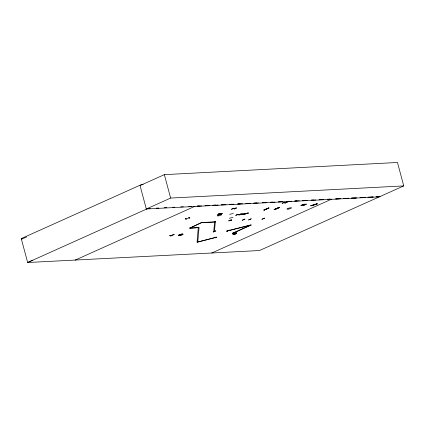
<?xml version="1.0" encoding="UTF-8"?>
<svg xmlns="http://www.w3.org/2000/svg" width="425" height="425" viewBox="0 0 425 425"><rect width="100%" height="100%" fill="white"/><g stroke="black" fill="none" stroke-linecap="round" stroke-linejoin="round"><path stroke-width="0.64" d="M244.263 213.658L244.253 214.397L244.455 213.637M244.396 213.621L244.412 214.306M244.492 213.993L248.03 213.079L244.46 213.972M248.221 213.355L248.046 212.654L248.057 213.382M219.81 213.515L217.218 214.673M231.413 219.768L228.82 220.931L231.413 219.773M239.79 214.853L242.277 213.717M251.127 218.806L248.535 219.975L251.239 218.774M284.766 202.162L282.195 203.331L284.877 202.13M228.985 220.368L231.455 220.267M231.338 220.341L229.017 220.41M231.482 209.286L233.633 208.197L231.482 209.27M235.732 215.385L238.011 214.253L235.859 215.342M198.284 227.46L197.046 242.303L216.846 237.123L197.758 241.984M197.747 242.123L199.059 227.577L190.081 228.183L198.863 227.529L198.363 227.752M214.535 221.776L215.034 221.547L215.114 221.839L214.609 222.068L213.738 231.768L214.434 231.588L215.305 221.893L215.231 221.595L214.535 221.776L214.609 222.068L215.305 221.893M227.03 230.775L227.104 231.067L251.425 224.979L234.18 232.725L233.761 232.725L250.978 224.857L227.12 230.929M169.586 235.705L171.179 235.886M169.729 235.631L171.047 235.96M215.124 237.904L215.417 237.129M229.686 214.327L233.277 213.472M234.621 232.215L234.515 232.948M234.765 232.183L234.685 232.927M186.198 219.093L185.412 218.631L186.054 219.167M263.42 210.141L268.26 208.048M268.738 208.016L269.03 208L264.084 210.109L268.759 208.022M274.056 209.493L278.959 207.485L274.146 209.583M279.353 207.469L274.72 209.509M279.496 207.453L274.901 209.498M234.441 232.788L234.887 234.048M244.088 214.152L243.886 214.248M234.871 234.063L234.435 232.719M234.515 232.608L234.175 232.698M235.376 208.069C235.19 208.999 234.871 207.496 235.487 208.404M234.403 208.994L236.677 207.846L234.558 208.957M239.758 214.513L239.53 214.54M240.917 213.892L238.781 215.045L240.895 213.929M170.468 235.779L173.788 234.669L170.568 235.779M21.431 239.286L26.616 236.943M32.837 260.169L27.657 262.512L21.25 238.6L141.174 184.705L143.161 184.604M379.435 196.839L146.317 208.994L140.038 185.571L164.353 174.643L397.476 162.488L403.75 185.911L259.457 250.538L27.657 262.512L146.976 208.887M146.317 208.994L170.632 198.066L403.75 185.911M75.098 260.153L195.022 206.252M190.002 227.89L190.506 227.667L190.581 227.959M264.196 210.109L268.961 207.958M283.826 202.752L283.937 202.709M287.513 202.002L284.814 203.192L287.422 202.008M279.554 207.405L274.805 209.552M300.9 205.493L303.689 204.239L306.398 204.149L303.604 205.403L300.911 205.546L303.705 204.287M306.382 204.101L303.604 205.403M211.703 253.029L331.659 199.128L327.696 199.336M218.562 214.072L218.833 214.062M220.702 214.009L220.575 213.663L220.936 213.6L221.027 213.95L218.604 214.067M220.915 213.61L220.756 213.966M219.805 214.519L222.413 213.377L219.821 214.535M239.822 214.885L242.277 213.732M245.002 213.573L242.292 214.715L245.018 213.589M242.261 220.235L244.986 219.061L242.287 220.208M249.964 219.412L250.197 219.39M226.727 231.274L229.319 230.116L226.621 231.264M263.319 218.663L263.208 218.721M261.975 219.273L264.706 218.099L261.991 219.242M189.332 217.86L185.916 218.886M235.471 208.415L232.815 208.749M174.532 234.754L173.081 234.478M242.946 214.126L245.411 214.003L241.326 214.317M214.63 231.386L214.912 231.365L214.583 231.428M310.733 205.742L317.082 203.814M310.797 205.785L317.066 203.766M317.3 203.936L310.962 205.87L317.236 203.942M185.465 218.641L186.044 219.194M188.96 217.584L189.927 218.025L188.939 217.398M286.014 202.64L283.571 202.768M232.549 233.166L236.141 232.257L232.571 233.224M236.353 232.916L232.767 233.835L236.364 232.953M233.001 234.568L236.587 233.633L233.012 234.6M229.335 218.259L232.921 217.366M234.17 232.725L234.494 232.645M243.392 219.64L243.605 219.624M232.587 208.776L235.397 208.457L235.014 208.154M236.964 214.832L239.865 214.46M243.461 214.221L241.071 214.333M148.24 208.585L150.232 208.478M156.198 208.165L158.849 208.027M164.151 207.751L166.802 207.613M172.768 207.304L174.797 207.182M180.721 206.89L183.372 206.752M188.673 206.476L191.335 206.332M197.285 206.024L199.267 205.923M205.206 205.61L207.846 205.477M213.127 205.201L215.767 205.062M221.707 204.749L223.688 204.648M229.627 204.34L232.268 204.202M237.548 203.926L240.189 203.788M246.128 203.479L248.11 203.373M254.049 203.065L256.689 202.927M262.634 202.619L264.61 202.512M270.555 202.204L272.531 202.103M278.476 201.79L281.116 201.652M286.397 201.381L289.037 201.243M294.977 200.929L296.953 200.828M302.897 200.52L305.538 200.382M311.477 200.069L313.459 199.968M319.398 199.66L321.38 199.553M327.319 199.245L329.959 199.107M348.856 198.247L343.565 198.518L348.229 198.268M351.502 198.114L356.793 197.843M360.103 197.673L365.394 197.397M368.039 197.264L373.331 196.993M376.64 196.823L380.12 196.642M197.003 206.152L201.625 205.913M204.924 205.737L209.546 205.498M212.845 205.328L218.126 205.052M221.425 204.877L226.047 204.637M230.005 204.43L233.968 204.223M237.926 204.016L242.548 203.777M245.847 203.607L250.468 203.363M253.768 203.192L258.389 202.948M262.347 202.746L266.969 202.502M270.268 202.332L274.89 202.093M278.853 201.886L282.811 201.678M286.774 201.471L291.391 201.232M294.695 201.057L299.312 200.818M302.616 200.643L307.233 200.403M311.196 200.196L315.817 199.957M319.117 199.782L323.738 199.543M351.544 198.093L355.571 198.082M360.161 197.646L364.799 197.402M368.114 197.232L372.752 196.988M376.067 196.812L379.382 196.642M215.114 221.839L201.344 222.572L189.603 228.225L201.864 222.535L201.36 222.758L214.609 222.068M21.25 238.6L22.578 238.531M218.508 214.12L220.915 213.993M227.502 230.403L227.938 230.685M188.987 217.547L189.747 218.025M164.353 174.643L170.632 198.066M213.153 231.97L215.884 230.823L213.153 231.992M303.376 204.823L303.726 204.733L303.376 204.823M340.255 198.688L335.628 198.927L340.276 198.682M179.621 235.434A2.311 0.43 -15 0 0 183.005 234.186A2.311 0.43 -15 0 0 179.69 234.648A2.311 0.43 -15 0 0 179.621 235.434A2.311 0.43 -15 0 0 183.01 234.196A2.311 0.43 -15 0 0 179.69 234.653A2.311 0.43 -15 0 0 179.621 235.445M218.36 215.857A2.311 0.43 -15 0 0 221.749 214.609A2.311 0.43 -15 0 0 218.429 215.066A2.311 0.43 -15 0 0 218.36 215.857M288.065 209.132A2.311 0.43 -15 0 0 291.46 207.883A2.311 0.43 -15 0 0 288.139 208.346A2.311 0.43 -15 0 0 288.065 209.132"/></g></svg>
